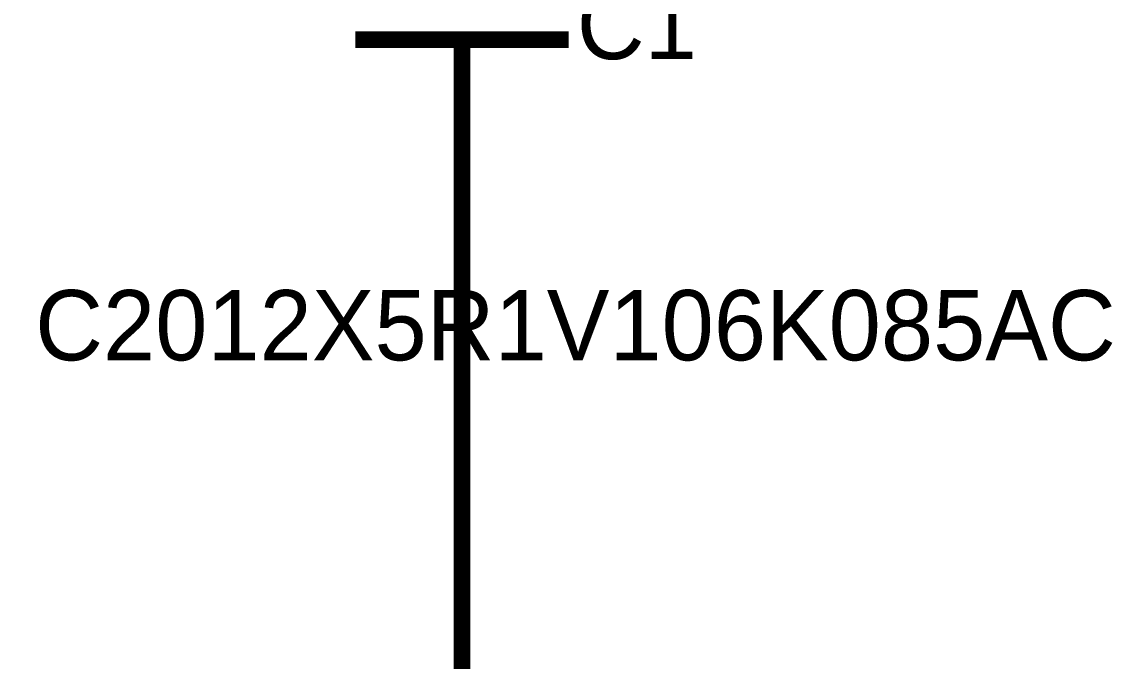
# Model space of a CAD drawing. Header units: inches. Extents: x 0 to 11.5, y 0 to 7.6.
# Drawn here: x 8.09 to 8.857, y 4.7 to 5.149 of the extents above; entities that cross this region are included whole.
import ezdxf

# ---------------------------------------------------------------- set-up
doc = ezdxf.new("R2010")
doc.units = ezdxf.units.IN
doc.header["$MEASUREMENT"] = 0
doc.layers.add('Sheet', color=255, linetype='Continuous')

msp = doc.modelspace()

# ---------------------------------------------------------------- linework, layer by layer
at = {"layer": 'Sheet'}
for points in [[(8.47464, 5.13679, 0.0118, 0.0118, 0), (8.32471, 5.13679, 0.0118, 0.0118, 0)], [(8.39967, 5.09974, 0.0118, 0.0118, 0), (8.39967, 5.13679, 0.0118, 0.0118, 0)], [(8.39967, 5.09974, 0.0118, 0.0118, 0), (8.39967, 4.99963, 0.0118, 0.0118, 0)], [(8.39967, 4.99963, 0.0118, 0.0118, 0), (8.39967, 3.99979, 0.0118, 0.0118, 0), (7.79998, 3.99979, 0.0118, 0.0118, 0), (6.69981, 3.99979, 0.0118, 0.0118, 0), (6.69981, 3.8, 0.0118, 0.0118, 0)]]:
    msp.add_lwpolyline(points, format="xyseb", dxfattribs=at)

# ---------------------------------------------------------------- texts
for s, height, p in [('C1', 0.049396, (8.48037, 5.12312)), ('C2012X5R1V106K085AC', 0.0493965, (8.09939, 4.91142))]:
    msp.add_text(s, height=height, dxfattribs=at).set_placement(p)

doc.saveas('drawing.dxf')
